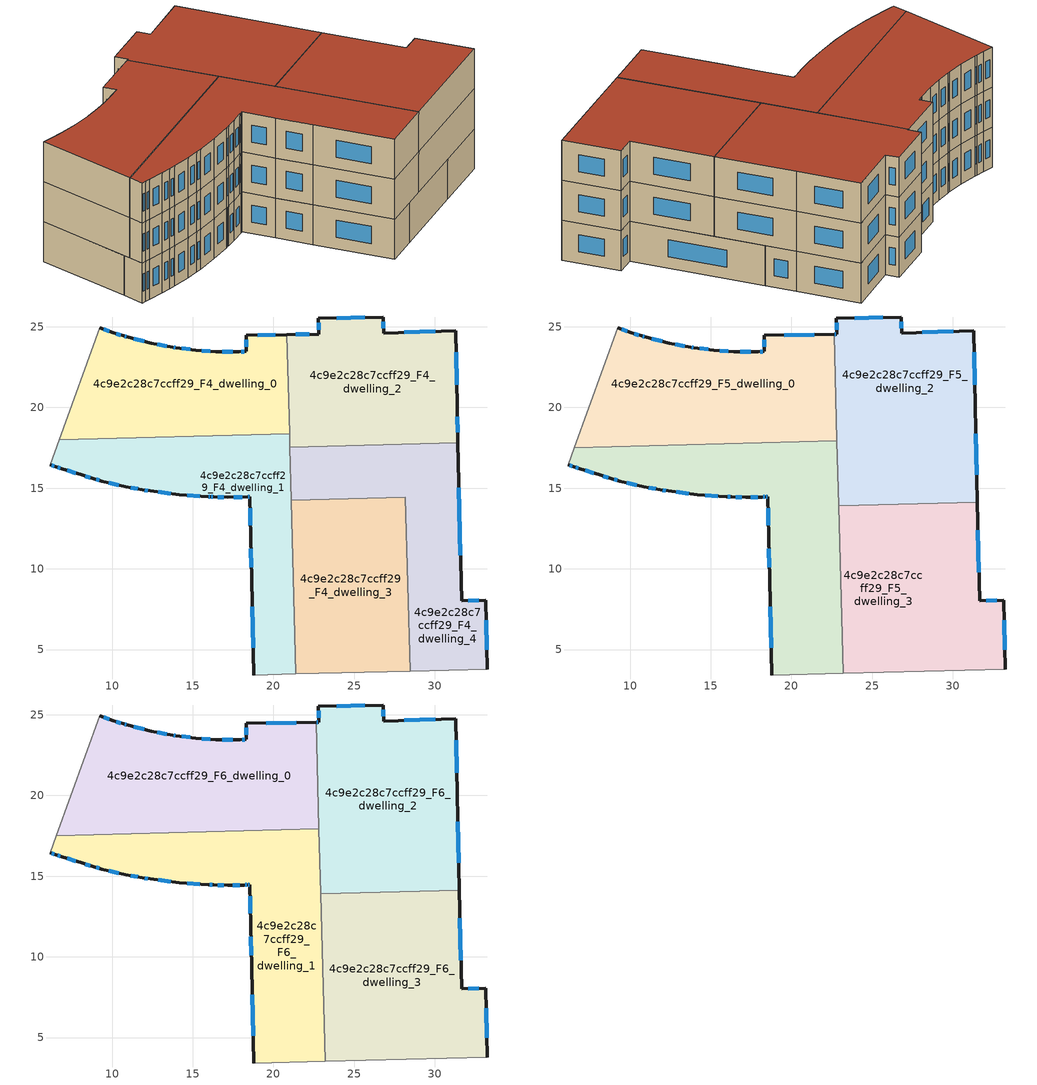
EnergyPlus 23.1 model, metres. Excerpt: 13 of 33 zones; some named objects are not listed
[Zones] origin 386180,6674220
4c9e2c28c7ccff29_F4_dwelling_0
 floor to 4c9e2c28c7ccff29_F3_dwelling_0 (EU_floor_Construction): 20.83,24.51 20.99,18.38 6.72,18 9.24,24.92 10.08,24.63 10.73,24.42 10.92,24.37 12.43,23.99 13.76,23.73 13.96,23.7 15.19,23.54 16.43,23.45 17.88,23.45 18.33,23.47 18.31,24.46 z12
 wall outside (EU_wall_Construction): 20.83,24.51 18.31,24.46 18.33,23.47 17.88,23.45 16.43,23.45 15.19,23.54 13.96,23.7 13.76,23.73 12.43,23.99 10.92,24.37 10.73,24.42 10.08,24.63 9.24,24.92 z12:15
 wall to 4c9e2c28c7ccff29_F4_dwelling_1 (EU_wall_Construction): 6.72,18 20.99,18.38 z12:15
 wall adiabatic (EU_wall_Construction): 9.24,24.92 6.72,18 z12:15
 wall to 4c9e2c28c7ccff29_F4_dwelling_2 (EU_wall_Construction): 20.99,18.38 20.83,24.51 z12:15
 window (EU_Window_Construction): 10.55,24.48 10.26,24.57 / 10.87,24.38 10.79,24.41 / 12,24.09 11.35,24.26 / 13.38,23.8 12.81,23.91 / 13.9,23.71 13.82,23.72 / 14.84,23.59 14.31,23.65 / 16.07,23.48 15.54,23.52 / 17.47,23.45 16.84,23.45 / 18.2,23.46 18.01,23.45 / 18.32,24.18 18.32,23.75 / 20.11,24.49 19.03,24.47 / 9.84,24.71 9.48,24.84 z12.86:14.14
4c9e2c28c7ccff29_F4_dwelling_1
 floor to 4c9e2c28c7ccff29_F3_dwelling_1 (EU_floor_Construction): 20.99,18.38 21.39,3.49 18.77,3.42 18.65,9.34 18.58,11.99 18.53,14.46 18.4,14.45 17.18,14.44 16.29,14.45 16.08,14.46 15.96,14.46 14.16,14.6 12.36,14.83 11.88,14.9 10.85,15.09 9.36,15.44 8.87,15.59 8.12,15.82 6.89,16.21 6.52,16.33 6.16,16.46 6.72,18 z12
 wall outside (EU_wall_Construction): 6.16,16.46 6.52,16.33 6.89,16.21 8.12,15.82 8.87,15.59 9.36,15.44 10.85,15.09 11.88,14.9 12.36,14.83 14.16,14.6 15.96,14.46 16.08,14.46 16.29,14.45 17.18,14.44 18.4,14.45 18.53,14.46 18.58,11.99 18.65,9.34 18.77,3.42 z12:15
 wall adiabatic (EU_wall_Construction): 6.72,18 6.16,16.46 / 18.77,3.42 21.39,3.49 z12:15
 wall to 4c9e2c28c7ccff29_F4_dwelling_3 (EU_wall_Construction): 21.39,3.49 21.1,14.26 z12:15
 wall to 4c9e2c28c7ccff29_F4_dwelling_4 (EU_wall_Construction): 21.1,14.26 21.02,17.54 z12:15
 wall to 4c9e2c28c7ccff29_F4_dwelling_2 (EU_wall_Construction): 21.02,17.54 20.99,18.38 z12:15
 window (EU_Window_Construction): 12.87,14.76 13.64,14.66 / 12.02,14.88 12.22,14.85 / 11.14,15.03 11.59,14.95 / 9.79,15.34 10.42,15.19 / 9.01,15.54 9.22,15.48 / 8.33,15.75 8.66,15.65 / 7.24,16.1 7.77,15.93 / 6.63,16.3 6.78,16.25 / 6.27,16.42 6.42,16.37 / 18.69,7.65 18.74,5.11 / 18.6,11.23 18.63,10.1 / 18.55,13.75 18.57,12.69 / 18.44,14.45 18.5,14.46 / 17.53,14.44 18.05,14.45 / 16.54,14.45 16.93,14.44 / 16.14,14.46 16.23,14.46 / 15.99,14.46 16.05,14.46 / 14.67,14.56 15.44,14.5 z12.86:14.14
4c9e2c28c7ccff29_F4_dwelling_2
 floor to 4c9e2c28c7ccff29_F3_dwelling_2 (EU_floor_Construction): 31.31,24.74 31.38,20.07 31.43,17.82 21.02,17.54 20.83,24.51 22.79,24.54 22.79,25.51 26.8,25.6 26.82,24.61 z12
 wall outside (EU_wall_Construction): 31.43,17.82 31.38,20.07 31.31,24.74 26.82,24.61 26.8,25.6 22.79,25.51 22.79,24.54 20.83,24.51 z12:15
 wall to 4c9e2c28c7ccff29_F4_dwelling_4 (EU_wall_Construction): 21.02,17.54 31.43,17.82 z12:15
 window (EU_Window_Construction): 22.23,24.53 21.39,24.52 / 22.79,25.24 22.79,24.82 / 25.65,25.58 23.94,25.54 / 26.82,24.89 26.81,25.32 / 30.03,24.7 28.1,24.65 / 31.36,21.4 31.33,23.41 / 31.42,18.46 31.39,19.42 z12.86:14.14
4c9e2c28c7ccff29_F4_dwelling_3
 floor to 4c9e2c28c7ccff29_F3_dwelling_3 (EU_floor_Construction): 28.18,14.45 28.47,3.66 21.39,3.49 21.1,14.26 z12
 wall to 4c9e2c28c7ccff29_F4_dwelling_4 (EU_wall_Construction): 28.47,3.66 28.18,14.45 21.1,14.26 z12:15
 wall adiabatic (EU_wall_Construction): 21.39,3.49 28.47,3.66 z12:15
 ceiling adiabatic (EU_roof_Construction): 28.47,3.66 28.19,14.05 22.93,13.91 22.92,14.31 23.2,3.53 z15
4c9e2c28c7ccff29_F4_dwelling_4
 floor to 4c9e2c28c7ccff29_F3_dwelling_4 (EU_floor_Construction): 31.43,17.82 31.65,8.04 33.14,8.04 33.25,3.78 28.47,3.66 28.18,14.45 21.1,14.26 21.02,17.54 z12
 wall outside (EU_wall_Construction): 33.25,3.78 33.14,8.04 31.65,8.04 31.43,17.82 z12:15
 wall adiabatic (EU_wall_Construction): 28.47,3.66 33.25,3.78 z12:15
 window (EU_Window_Construction): 33.22,5 33.17,6.82 / 31.59,10.83 31.49,15.03 / 32.71,8.04 32.08,8.04 z12.86:14.14
4c9e2c28c7ccff29_F5_dwelling_0
 floor to 4c9e2c28c7ccff29_F4_dwelling_0 (EU_floor_Construction): 20.83,24.51 20.99,18.38 6.72,18 9.24,24.92 10.08,24.63 10.73,24.42 10.92,24.37 12.43,23.99 13.76,23.73 13.96,23.7 15.19,23.54 16.43,23.45 17.88,23.45 18.33,23.47 18.31,24.46 z15
 floor to 4c9e2c28c7ccff29_F4_dwelling_2 (EU_floor_Construction): 22.65,24.54 22.82,17.94 21.01,17.89 20.83,24.51 z15
 floor to 4c9e2c28c7ccff29_F4_dwelling_1 (EU_floor_Construction): 20.99,18.38 21.01,17.89 6.54,17.5 6.72,18 z15
 wall outside (EU_wall_Construction): 22.65,24.54 18.31,24.46 18.33,23.47 17.96,23.45 17.88,23.45 16.43,23.45 15.19,23.54 13.96,23.7 13.76,23.73 12.43,23.99 10.92,24.37 10.73,24.42 10.08,24.63 9.24,24.92 z15:18
 wall to 4c9e2c28c7ccff29_F5_dwelling_1 (EU_wall_Construction): 6.54,17.5 22.82,17.94 z15:18
 wall adiabatic (EU_wall_Construction): 9.24,24.92 6.54,17.5 z15:18
 wall to 4c9e2c28c7ccff29_F5_dwelling_2 (EU_wall_Construction): 22.82,17.94 22.65,24.54 z15:18
 window (EU_Window_Construction): 9.84,24.71 9.48,24.84 / 10.55,24.48 10.26,24.57 / 10.87,24.38 10.79,24.41 / 12,24.09 11.35,24.26 / 13.38,23.8 12.81,23.91 / 13.9,23.71 13.82,23.72 / 14.84,23.59 14.31,23.65 / 16.07,23.48 15.54,23.52 / 17.47,23.45 16.84,23.45 / 18.22,23.46 18.06,23.46 / 18.32,24.18 18.32,23.75 / 21.41,24.52 19.55,24.48 z15.86:17.14
4c9e2c28c7ccff29_F5_dwelling_1
 floor to 4c9e2c28c7ccff29_F4_dwelling_1 (EU_floor_Construction): 21.01,17.89 21.39,3.49 18.77,3.42 18.65,9.34 18.58,11.99 18.53,14.46 18.4,14.45 17.18,14.44 16.29,14.45 16.08,14.46 15.96,14.46 14.16,14.6 12.36,14.83 11.88,14.9 10.85,15.09 9.36,15.44 8.87,15.59 8.12,15.82 6.89,16.21 6.52,16.33 6.16,16.46 6.54,17.5 z15
 floor to 4c9e2c28c7ccff29_F4_dwelling_3 (EU_floor_Construction): 22.92,14.31 23.2,3.53 21.39,3.49 21.1,14.26 z15
 floor to 4c9e2c28c7ccff29_F4_dwelling_2 (EU_floor_Construction): 22.82,17.94 22.83,17.59 21.02,17.55 21.01,17.89 z15
 floor to 4c9e2c28c7ccff29_F4_dwelling_4 (EU_floor_Construction): 22.83,17.59 22.92,14.31 21.1,14.26 21.02,17.55 z15
 wall outside (EU_wall_Construction): 6.16,16.46 6.52,16.33 6.89,16.21 8.12,15.82 8.87,15.59 9.36,15.44 10.85,15.09 11.88,14.9 12.36,14.83 14.16,14.6 15.96,14.46 16.29,14.45 17.18,14.44 18.2,14.45 18.4,14.45 18.53,14.46 18.58,11.99 18.65,9.34 18.77,3.42 z15:18
 wall adiabatic (EU_wall_Construction): 6.54,17.5 6.16,16.46 / 18.77,3.42 23.2,3.53 z15:18
 wall to 4c9e2c28c7ccff29_F5_dwelling_3 (EU_wall_Construction): 23.2,3.53 22.93,13.91 z15:18
 wall to 4c9e2c28c7ccff29_F5_dwelling_2 (EU_wall_Construction): 22.93,13.91 22.82,17.94 z15:18
 window (EU_Window_Construction): 18.69,7.65 18.74,5.11 / 18.6,11.23 18.63,10.1 / 18.55,13.75 18.57,12.69 / 18.44,14.45 18.5,14.46 / 18.25,14.45 18.34,14.45 / 17.47,14.44 17.91,14.45 / 16.54,14.45 16.93,14.44 / 16.05,14.46 16.19,14.46 / 14.67,14.56 15.44,14.5 / 12.87,14.76 13.64,14.66 / 12.02,14.88 12.22,14.85 / 11.14,15.03 11.59,14.95 / 9.79,15.34 10.42,15.19 / 9.01,15.54 9.22,15.48 / 8.33,15.75 8.66,15.65 / 7.24,16.1 7.77,15.93 / 6.63,16.3 6.78,16.25 / 6.27,16.42 6.42,16.37 z15.86:17.14
4c9e2c28c7ccff29_F5_dwelling_2
 floor to 4c9e2c28c7ccff29_F4_dwelling_2 (EU_floor_Construction): 31.31,24.74 31.38,20.07 31.43,17.82 22.83,17.59 22.65,24.54 22.79,24.54 22.79,25.51 26.8,25.6 26.82,24.61 z15
 floor to 4c9e2c28c7ccff29_F4_dwelling_4 (EU_floor_Construction): 31.43,17.82 31.51,14.13 28.19,14.05 28.18,14.45 22.92,14.31 22.83,17.59 z15
 floor to 4c9e2c28c7ccff29_F4_dwelling_3 (EU_floor_Construction): 28.18,14.45 28.19,14.05 22.93,13.91 22.92,14.31 z15
 wall outside (EU_wall_Construction): 31.51,14.13 31.38,20.07 31.31,24.74 26.82,24.61 26.8,25.6 22.79,25.51 22.79,24.54 22.65,24.54 z15:18
 wall to 4c9e2c28c7ccff29_F5_dwelling_3 (EU_wall_Construction): 22.93,13.91 31.51,14.13 z15:18
 window (EU_Window_Construction): 22.75,24.54 22.69,24.54 / 22.79,25.24 22.79,24.82 / 25.65,25.58 23.94,25.54 / 26.82,24.89 26.81,25.32 / 30.03,24.7 28.1,24.65 / 31.36,21.4 31.33,23.41 / 31.47,15.83 31.42,18.37 z15.86:17.14
4c9e2c28c7ccff29_F5_dwelling_3
 floor to 4c9e2c28c7ccff29_F4_dwelling_3 (EU_floor_Construction): 28.19,14.05 28.47,3.66 23.2,3.53 22.93,13.91 z15
 floor to 4c9e2c28c7ccff29_F4_dwelling_4 (EU_floor_Construction): 31.51,14.13 31.65,8.04 33.14,8.04 33.25,3.78 28.47,3.66 28.19,14.05 z15
 wall outside (EU_wall_Construction): 33.25,3.78 33.14,8.04 31.65,8.04 31.51,14.13 z15:18
 wall adiabatic (EU_wall_Construction): 23.2,3.53 33.25,3.78 z15:18
 window (EU_Window_Construction): 33.22,5 33.17,6.82 / 31.61,9.78 31.55,12.39 / 32.71,8.04 32.08,8.04 z15.86:17.14
4c9e2c28c7ccff29_F6_dwelling_0
 floor to 4c9e2c28c7ccff29_F5_dwelling_0 (EU_floor_Construction): 22.65,24.54 22.82,17.94 6.54,17.5 9.24,24.92 10.08,24.63 10.73,24.42 10.92,24.37 12.43,23.99 13.76,23.73 13.96,23.7 15.19,23.54 16.43,23.45 17.88,23.45 17.96,23.45 18.33,23.47 18.31,24.46 z18
 wall outside (EU_wall_Construction): 22.65,24.54 18.31,24.46 18.33,23.47 17.96,23.45 17.88,23.45 16.43,23.45 15.19,23.54 13.96,23.7 13.76,23.73 12.43,23.99 10.92,24.37 10.73,24.42 10.08,24.63 9.24,24.92 z18:21
 wall to 4c9e2c28c7ccff29_F6_dwelling_1 (EU_wall_Construction): 6.54,17.5 22.82,17.94 z18:21
 wall adiabatic (EU_wall_Construction): 9.24,24.92 6.54,17.5 z18:21
 wall to 4c9e2c28c7ccff29_F6_dwelling_2 (EU_wall_Construction): 22.82,17.94 22.65,24.54 z18:21
 window (EU_Window_Construction): 9.84,24.71 9.48,24.84 / 10.55,24.48 10.26,24.57 / 10.87,24.38 10.79,24.41 / 12,24.09 11.35,24.26 / 13.38,23.8 12.81,23.91 / 13.9,23.71 13.82,23.72 / 14.84,23.59 14.31,23.65 / 16.07,23.48 15.54,23.52 / 17.47,23.45 16.84,23.45 / 18.22,23.46 18.06,23.46 / 18.32,24.18 18.32,23.75 / 21.41,24.52 19.55,24.48 z18.86:20.14
 roof outside (EU_roof_Construction): 22.82,17.94 22.65,24.54 18.31,24.46 18.33,23.47 17.96,23.45 17.88,23.45 16.43,23.45 15.19,23.54 13.96,23.7 13.76,23.73 12.43,23.99 10.92,24.37 10.73,24.42 10.08,24.63 9.24,24.92 6.54,17.5 z21
4c9e2c28c7ccff29_F6_dwelling_1
 floor to 4c9e2c28c7ccff29_F5_dwelling_1 (EU_floor_Construction): 22.82,17.94 23.2,3.53 18.77,3.42 18.65,9.34 18.58,11.99 18.53,14.46 18.4,14.45 18.2,14.45 17.18,14.44 16.29,14.45 15.96,14.46 14.16,14.6 12.36,14.83 11.88,14.9 10.85,15.09 9.36,15.44 8.87,15.59 8.12,15.82 6.89,16.21 6.52,16.33 6.16,16.46 6.54,17.5 z18
 wall outside (EU_wall_Construction): 6.16,16.46 6.52,16.33 6.89,16.21 8.12,15.82 8.87,15.59 9.36,15.44 10.85,15.09 11.88,14.9 12.36,14.83 14.16,14.6 15.96,14.46 16.29,14.45 17.18,14.44 18.2,14.45 18.4,14.45 18.53,14.46 18.58,11.99 18.65,9.34 18.77,3.42 z18:21
 wall adiabatic (EU_wall_Construction): 6.54,17.5 6.16,16.46 / 18.77,3.42 23.2,3.53 z18:21
 wall to 4c9e2c28c7ccff29_F6_dwelling_3 (EU_wall_Construction): 23.2,3.53 22.93,13.91 z18:21
 wall to 4c9e2c28c7ccff29_F6_dwelling_2 (EU_wall_Construction): 22.93,13.91 22.82,17.94 z18:21
 window (EU_Window_Construction): 18.69,7.65 18.74,5.11 / 18.6,11.23 18.63,10.1 / 18.55,13.75 18.57,12.69 / 18.44,14.45 18.5,14.46 / 18.25,14.45 18.34,14.45 / 17.47,14.44 17.91,14.45 / 16.54,14.45 16.93,14.44 / 16.05,14.46 16.19,14.46 / 14.67,14.56 15.44,14.5 / 12.87,14.76 13.64,14.66 / 12.02,14.88 12.22,14.85 / 11.14,15.03 11.59,14.95 / 9.79,15.34 10.42,15.19 / 9.01,15.54 9.22,15.48 / 8.33,15.75 8.66,15.65 / 7.24,16.1 7.77,15.93 / 6.63,16.3 6.78,16.25 / 6.27,16.42 6.42,16.37 z18.86:20.14
 roof outside (EU_roof_Construction): 23.2,3.53 22.82,17.94 6.54,17.5 6.16,16.46 6.52,16.33 6.89,16.21 8.12,15.82 8.87,15.59 9.36,15.44 10.85,15.09 11.88,14.9 12.36,14.83 14.16,14.6 15.96,14.46 16.29,14.45 17.18,14.44 18.2,14.45 18.4,14.45 18.53,14.46 18.58,11.99 18.65,9.34 18.77,3.42 z21
4c9e2c28c7ccff29_F6_dwelling_2
 floor to 4c9e2c28c7ccff29_F5_dwelling_2 (EU_floor_Construction): 31.31,24.74 31.38,20.07 31.51,14.13 22.93,13.91 22.65,24.54 22.79,24.54 22.79,25.51 26.8,25.6 26.82,24.61 z18
 wall outside (EU_wall_Construction): 31.51,14.13 31.38,20.07 31.31,24.74 26.82,24.61 26.8,25.6 22.79,25.51 22.79,24.54 22.65,24.54 z18:21
 wall to 4c9e2c28c7ccff29_F6_dwelling_3 (EU_wall_Construction): 22.93,13.91 31.51,14.13 z18:21
 window (EU_Window_Construction): 22.75,24.54 22.69,24.54 / 22.79,25.24 22.79,24.82 / 25.65,25.58 23.94,25.54 / 26.82,24.89 26.81,25.32 / 30.03,24.7 28.1,24.65 / 31.36,21.4 31.33,23.41 / 31.47,15.83 31.42,18.37 z18.86:20.14
 roof outside (EU_roof_Construction): 31.51,14.13 31.38,20.07 31.31,24.74 26.82,24.61 26.8,25.6 22.79,25.51 22.79,24.54 22.65,24.54 22.93,13.91 z21
4c9e2c28c7ccff29_F6_dwelling_3
 floor to 4c9e2c28c7ccff29_F5_dwelling_3 (EU_floor_Construction): 31.51,14.13 31.65,8.04 33.14,8.04 33.25,3.78 23.2,3.53 22.93,13.91 z18
 wall outside (EU_wall_Construction): 33.25,3.78 33.14,8.04 31.65,8.04 31.51,14.13 z18:21
 wall adiabatic (EU_wall_Construction): 23.2,3.53 33.25,3.78 z18:21
 window (EU_Window_Construction): 33.22,5 33.17,6.82 / 31.61,9.78 31.55,12.39 / 32.71,8.04 32.08,8.04 z18.86:20.14
 roof outside (EU_roof_Construction): 33.25,3.78 33.14,8.04 31.65,8.04 31.51,14.13 22.93,13.91 23.2,3.53 z21
[Building]
EU S2 Campaign: North Axis=0; Terrain=City; Solar Distribution=FullExterior
[Site:Location]
Helsinki-Vantaa.AP: Latitude=60.317; Longitude=24.963; Time Zone=2; Elevation=54.6
[SizingPeriod:WeatherFileDays]
AnnualSizingPeriod: Begin Month=1; Begin Day of Month=1; End Month=12; End Day of Month=31; Day of Week for Start Day=Monday; Use Weather File Daylight Saving Period=No; Use Weather File Rain and Snow Indicators=No
[MATERIAL]
EU_InternalMass_Material: Roughness=MediumRough; Thickness=0.1; Conductivity=1; Density=1800; Specific Heat=900; Thermal Absorptance=0.9; Solar Absorptance=0.7; Visible Absorptance=0.7
[MATERIAL:NOMASS] Roughness=MediumRough; Thermal Absorptance=0.9; Solar Absorptance=0.7; Visible Absorptance=0.7
Name | Thermal Resistance
EU_wall_NoMass | 1.10183
EU_roof_NoMass; EU_floor_NoMass | 1.70606
[WINDOWMATERIAL:SIMPLEGLAZINGSYSTEM]
EU_Window_SimpleGlazing: UFactor=3.11035; Solar Heat Gain Coefficient=0.8; Visible Transmittance=0.8
[CONSTRUCTION]
EU_wall_Construction: EU_wall_NoMass
EU_roof_Construction: EU_roof_NoMass
EU_floor_Construction: EU_floor_NoMass
EU_Window_Construction: EU_Window_SimpleGlazing
EU_InternalMass_Construction: EU_InternalMass_Material
[ZONE] Type=1; Multiplier=1; Ceiling Height=autocalculate; Floor Area=autocalculate; Part of Total Floor Area=Yes
Name | Volume
4c9e2c28c7ccff29_F4_dwelling_0 | 228.888
4c9e2c28c7ccff29_F5_dwelling_0; 4c9e2c28c7ccff29_F6_dwelling_0 | 286.086
4c9e2c28c7ccff29_F4_dwelling_1 | 228.891
4c9e2c28c7ccff29_F5_dwelling_1; 4c9e2c28c7ccff29_F6_dwelling_1 | 286.052
4c9e2c28c7ccff29_F4_dwelling_2 | 228.851
4c9e2c28c7ccff29_F5_dwelling_2; 4c9e2c28c7ccff29_F6_dwelling_2 | 286.111
4c9e2c28c7ccff29_F4_dwelling_3 | 228.865
4c9e2c28c7ccff29_F5_dwelling_3; 4c9e2c28c7ccff29_F6_dwelling_3 | 286.118
4c9e2c28c7ccff29_F4_dwelling_4 | 228.877
[INTERNALMASS] Construction=EU_InternalMass_Construction
Name | Zone or ZoneList | Surface Area
4c9e2c28c7ccff29_F4_dwelling_0_EU_InternalMass | 4c9e2c28c7ccff29_F4_dwelling_0 | 76.2956
4c9e2c28c7ccff29_F4_dwelling_1_EU_InternalMass | 4c9e2c28c7ccff29_F4_dwelling_1 | 76.2977
4c9e2c28c7ccff29_F4_dwelling_2_EU_InternalMass | 4c9e2c28c7ccff29_F4_dwelling_2 | 76.2841
4c9e2c28c7ccff29_F4_dwelling_3_EU_InternalMass | 4c9e2c28c7ccff29_F4_dwelling_3 | 76.2899
4c9e2c28c7ccff29_F4_dwelling_4_EU_InternalMass | 4c9e2c28c7ccff29_F4_dwelling_4 | 76.2923
4c9e2c28c7ccff29_F5_dwelling_0_EU_InternalMass | 4c9e2c28c7ccff29_F5_dwelling_0 | 95.3614
4c9e2c28c7ccff29_F5_dwelling_1_EU_InternalMass | 4c9e2c28c7ccff29_F5_dwelling_1 | 95.3518
4c9e2c28c7ccff29_F5_dwelling_2_EU_InternalMass | 4c9e2c28c7ccff29_F5_dwelling_2 | 95.3697
4c9e2c28c7ccff29_F5_dwelling_3_EU_InternalMass | 4c9e2c28c7ccff29_F5_dwelling_3 | 95.3699
4c9e2c28c7ccff29_F6_dwelling_0_EU_InternalMass | 4c9e2c28c7ccff29_F6_dwelling_0 | 95.3614
4c9e2c28c7ccff29_F6_dwelling_1_EU_InternalMass | 4c9e2c28c7ccff29_F6_dwelling_1 | 95.3518
4c9e2c28c7ccff29_F6_dwelling_2_EU_InternalMass | 4c9e2c28c7ccff29_F6_dwelling_2 | 95.3697
4c9e2c28c7ccff29_F6_dwelling_3_EU_InternalMass | 4c9e2c28c7ccff29_F6_dwelling_3 | 95.3699
[OTHEREQUIPMENT] Fuel Type=Electricity; Design Level Calculation Method=Watts/Area; Power per Zone Floor Area=1; Fraction Latent=0; Fraction Radiant=0; Fraction Lost=0; Carbon Dioxide Generation Rate=0; EndUse Subcategory=EU_Step8_InternalGains
Name | Zone or ZoneList or Space or SpaceList | Schedule
EU_Step8_InternalGain_4c9e2c28c7ccff29_F4_dwelling_0_f000 | 4c9e2c28c7ccff29_F4_dwelling_0 | EU_Step8_GainSchedule_4c9e2c28c7ccff29_F4_dwelling_0_f000
EU_Step8_InternalGain_4c9e2c28c7ccff29_F4_dwelling_1_f000 | 4c9e2c28c7ccff29_F4_dwelling_1 | EU_Step8_GainSchedule_4c9e2c28c7ccff29_F4_dwelling_1_f000
EU_Step8_InternalGain_4c9e2c28c7ccff29_F4_dwelling_2_f000 | 4c9e2c28c7ccff29_F4_dwelling_2 | EU_Step8_GainSchedule_4c9e2c28c7ccff29_F4_dwelling_2_f000
EU_Step8_InternalGain_4c9e2c28c7ccff29_F4_dwelling_3_f000 | 4c9e2c28c7ccff29_F4_dwelling_3 | EU_Step8_GainSchedule_4c9e2c28c7ccff29_F4_dwelling_3_f000
EU_Step8_InternalGain_4c9e2c28c7ccff29_F4_dwelling_4_f000 | 4c9e2c28c7ccff29_F4_dwelling_4 | EU_Step8_GainSchedule_4c9e2c28c7ccff29_F4_dwelling_4_f000
EU_Step8_InternalGain_4c9e2c28c7ccff29_F5_dwelling_0_f000 | 4c9e2c28c7ccff29_F5_dwelling_0 | EU_Step8_GainSchedule_4c9e2c28c7ccff29_F5_dwelling_0_f000
EU_Step8_InternalGain_4c9e2c28c7ccff29_F5_dwelling_1_f000 | 4c9e2c28c7ccff29_F5_dwelling_1 | EU_Step8_GainSchedule_4c9e2c28c7ccff29_F5_dwelling_1_f000
EU_Step8_InternalGain_4c9e2c28c7ccff29_F5_dwelling_2_f000 | 4c9e2c28c7ccff29_F5_dwelling_2 | EU_Step8_GainSchedule_4c9e2c28c7ccff29_F5_dwelling_2_f000
EU_Step8_InternalGain_4c9e2c28c7ccff29_F5_dwelling_3_f000 | 4c9e2c28c7ccff29_F5_dwelling_3 | EU_Step8_GainSchedule_4c9e2c28c7ccff29_F5_dwelling_3_f000
EU_Step8_InternalGain_4c9e2c28c7ccff29_F6_dwelling_0_f000 | 4c9e2c28c7ccff29_F6_dwelling_0 | EU_Step8_GainSchedule_4c9e2c28c7ccff29_F6_dwelling_0_f000
EU_Step8_InternalGain_4c9e2c28c7ccff29_F6_dwelling_1_f000 | 4c9e2c28c7ccff29_F6_dwelling_1 | EU_Step8_GainSchedule_4c9e2c28c7ccff29_F6_dwelling_1_f000
EU_Step8_InternalGain_4c9e2c28c7ccff29_F6_dwelling_2_f000 | 4c9e2c28c7ccff29_F6_dwelling_2 | EU_Step8_GainSchedule_4c9e2c28c7ccff29_F6_dwelling_2_f000
EU_Step8_InternalGain_4c9e2c28c7ccff29_F6_dwelling_3_f000 | 4c9e2c28c7ccff29_F6_dwelling_3 | EU_Step8_GainSchedule_4c9e2c28c7ccff29_F6_dwelling_3_f000
[ZONEVENTILATION:DESIGNFLOWRATE] Schedule=EU_AlwaysOn; Design Flow Rate Calculation Method=AirChanges/Hour; Air Changes per Hour=0.756316; Ventilation Type=Natural; Fan Pressure Rise=0; Fan Total Efficiency=1; Constant Term Coefficient=1; Temperature Term Coefficient=0; Velocity Term Coefficient=0; Velocity Squared Term Coefficient=0; Minimum Indoor Temperature=-100; Maximum Indoor Temperature=100; Delta Temperature=-100; Minimum Outdoor Temperature=-100; Maximum Outdoor Temperature=100; Maximum Wind Speed=40
Name | Zone or ZoneList or Space or SpaceList
EU_ConstantAir_4c9e2c28c7ccff29_F4_dwelling_0 | 4c9e2c28c7ccff29_F4_dwelling_0
EU_ConstantAir_4c9e2c28c7ccff29_F4_dwelling_1 | 4c9e2c28c7ccff29_F4_dwelling_1
EU_ConstantAir_4c9e2c28c7ccff29_F4_dwelling_2 | 4c9e2c28c7ccff29_F4_dwelling_2
EU_ConstantAir_4c9e2c28c7ccff29_F4_dwelling_3 | 4c9e2c28c7ccff29_F4_dwelling_3
EU_ConstantAir_4c9e2c28c7ccff29_F4_dwelling_4 | 4c9e2c28c7ccff29_F4_dwelling_4
EU_ConstantAir_4c9e2c28c7ccff29_F5_dwelling_0 | 4c9e2c28c7ccff29_F5_dwelling_0
EU_ConstantAir_4c9e2c28c7ccff29_F5_dwelling_1 | 4c9e2c28c7ccff29_F5_dwelling_1
EU_ConstantAir_4c9e2c28c7ccff29_F5_dwelling_2 | 4c9e2c28c7ccff29_F5_dwelling_2
EU_ConstantAir_4c9e2c28c7ccff29_F5_dwelling_3 | 4c9e2c28c7ccff29_F5_dwelling_3
EU_ConstantAir_4c9e2c28c7ccff29_F6_dwelling_0 | 4c9e2c28c7ccff29_F6_dwelling_0
EU_ConstantAir_4c9e2c28c7ccff29_F6_dwelling_1 | 4c9e2c28c7ccff29_F6_dwelling_1
EU_ConstantAir_4c9e2c28c7ccff29_F6_dwelling_2 | 4c9e2c28c7ccff29_F6_dwelling_2
EU_ConstantAir_4c9e2c28c7ccff29_F6_dwelling_3 | 4c9e2c28c7ccff29_F6_dwelling_3
[HVACTEMPLATE:ZONE:IDEALLOADSAIRSYSTEM] System Availability Schedule=EU_AlwaysOn; Maximum Heating Supply Air Temperature=50; Minimum Cooling Supply Air Temperature=13; Maximum Heating Supply Air Humidity Ratio=0.0156; Minimum Cooling Supply Air Humidity Ratio=0.0077; Heating Limit=NoLimit; Cooling Limit=NoLimit; Heating Availability Schedule=EU_AlwaysOn; Cooling Availability Schedule=EU_CoolingOff; Dehumidification Control Type=ConstantSensibleHeatRatio; Cooling Sensible Heat Ratio=0.7; Dehumidification Setpoint=60; Humidification Control Type=None; Humidification Setpoint=30; Outdoor Air Method=None; Outdoor Air Flow Rate per Person=0.00944; Outdoor Air Flow Rate per Zone Floor Area=0; Outdoor Air Flow Rate per Zone=0; Demand Controlled Ventilation Type=None; Outdoor Air Economizer Type=NoEconomizer; Heat Recovery Type=None; Sensible Heat Recovery Effectiveness=0.7; Latent Heat Recovery Effectiveness=0.65
Name | Template Thermostat
4c9e2c28c7ccff29_F4_dwelling_0 | EU_HeatOnly_4c9e2c28c7ccff29_F4_dwelling_0
4c9e2c28c7ccff29_F4_dwelling_1 | EU_HeatOnly_4c9e2c28c7ccff29_F4_dwelling_1
4c9e2c28c7ccff29_F4_dwelling_2 | EU_HeatOnly_4c9e2c28c7ccff29_F4_dwelling_2
4c9e2c28c7ccff29_F4_dwelling_3 | EU_HeatOnly_4c9e2c28c7ccff29_F4_dwelling_3
4c9e2c28c7ccff29_F4_dwelling_4 | EU_HeatOnly_4c9e2c28c7ccff29_F4_dwelling_4
4c9e2c28c7ccff29_F5_dwelling_0 | EU_HeatOnly_4c9e2c28c7ccff29_F5_dwelling_0
4c9e2c28c7ccff29_F5_dwelling_1 | EU_HeatOnly_4c9e2c28c7ccff29_F5_dwelling_1
4c9e2c28c7ccff29_F5_dwelling_2 | EU_HeatOnly_4c9e2c28c7ccff29_F5_dwelling_2
4c9e2c28c7ccff29_F5_dwelling_3 | EU_HeatOnly_4c9e2c28c7ccff29_F5_dwelling_3
4c9e2c28c7ccff29_F6_dwelling_0 | EU_HeatOnly_4c9e2c28c7ccff29_F6_dwelling_0
4c9e2c28c7ccff29_F6_dwelling_1 | EU_HeatOnly_4c9e2c28c7ccff29_F6_dwelling_1
4c9e2c28c7ccff29_F6_dwelling_2 | EU_HeatOnly_4c9e2c28c7ccff29_F6_dwelling_2
4c9e2c28c7ccff29_F6_dwelling_3 | EU_HeatOnly_4c9e2c28c7ccff29_F6_dwelling_3
[SIZING:ZONE] Zone Cooling Design Supply Air Temperature Input Method=SupplyAirTemperature; Zone Cooling Design Supply Air Temperature=13; Zone Heating Design Supply Air Temperature Input Method=SupplyAirTemperature; Zone Heating Design Supply Air Temperature=50; Zone Cooling Design Supply Air Humidity Ratio=0.008; Zone Heating Design Supply Air Humidity Ratio=0.008; Cooling Design Air Flow Method=DesignDay; Cooling Design Air Flow Rate=0; Cooling Minimum Air Flow per Zone Floor Area=0.000762; Cooling Minimum Air Flow=0; Cooling Minimum Air Flow Fraction=0.2; Heating Design Air Flow Method=DesignDay; Heating Design Air Flow Rate=0; Heating Maximum Air Flow per Zone Floor Area=0.002032; Heating Maximum Air Flow=0.141576; Heating Maximum Air Flow Fraction=0.3; Account for Dedicated Outdoor Air System=No; Dedicated Outdoor Air System Control Strategy=NeutralSupplyAir; Dedicated Outdoor Air Low Setpoint Temperature for Design=autosize; Dedicated Outdoor Air High Setpoint Temperature for Design=autosize; Zone Load Sizing Method=Sensible Load Only No Latent Load; Zone Latent Cooling Design Supply Air Humidity Ratio Input Method=HumidityRatioDifference; Zone Cooling Design Supply Air Humidity Ratio Difference=0.005; Zone Latent Heating Design Supply Air Humidity Ratio Input Method=HumidityRatioDifference; Zone Humidification Design Supply Air Humidity Ratio Difference=0.005
4c9e2c28c7ccff29_F4_dwelling_0; 4c9e2c28c7ccff29_F4_dwelling_1; 4c9e2c28c7ccff29_F4_dwelling_2; 4c9e2c28c7ccff29_F4_dwelling_3; 4c9e2c28c7ccff29_F4_dwelling_4; 4c9e2c28c7ccff29_F5_dwelling_0; 4c9e2c28c7ccff29_F5_dwelling_1; 4c9e2c28c7ccff29_F5_dwelling_2; 4c9e2c28c7ccff29_F5_dwelling_3; 4c9e2c28c7ccff29_F6_dwelling_0; 4c9e2c28c7ccff29_F6_dwelling_1; 4c9e2c28c7ccff29_F6_dwelling_2; 4c9e2c28c7ccff29_F6_dwelling_3
[SCHEDULE:CONSTANT]
Name | Hourly Value
EU_AlwaysOn | 1
EU_CoolingOff | 0
[SCHEDULE:FILE] Column Number=1; Rows to Skip at Top=0; Number of Hours of Data=8760; Column Separator=Comma; Interpolate to Timestep=No; Minutes per Item=60; Adjust Schedule for Daylight Savings=Yes
Name | File
EU_Step8_GainSchedule_4c9e2c28c7ccff29_F4_dwelling_0_f000 | ../../schedules/4c9e2c28c7ccff29/4c9e2c28c7ccff29_F4_dwelling_0_f000_gain.csv
EU_Step8_GainSchedule_4c9e2c28c7ccff29_F4_dwelling_1_f000 | ../../schedules/4c9e2c28c7ccff29/4c9e2c28c7ccff29_F4_dwelling_1_f000_gain.csv
EU_Step8_GainSchedule_4c9e2c28c7ccff29_F4_dwelling_2_f000 | ../../schedules/4c9e2c28c7ccff29/4c9e2c28c7ccff29_F4_dwelling_2_f000_gain.csv
EU_Step8_GainSchedule_4c9e2c28c7ccff29_F4_dwelling_3_f000 | ../../schedules/4c9e2c28c7ccff29/4c9e2c28c7ccff29_F4_dwelling_3_f000_gain.csv
EU_Step8_GainSchedule_4c9e2c28c7ccff29_F4_dwelling_4_f000 | ../../schedules/4c9e2c28c7ccff29/4c9e2c28c7ccff29_F4_dwelling_4_f000_gain.csv
EU_Step8_GainSchedule_4c9e2c28c7ccff29_F5_dwelling_0_f000 | ../../schedules/4c9e2c28c7ccff29/4c9e2c28c7ccff29_F5_dwelling_0_f000_gain.csv
EU_Step8_GainSchedule_4c9e2c28c7ccff29_F5_dwelling_1_f000 | ../../schedules/4c9e2c28c7ccff29/4c9e2c28c7ccff29_F5_dwelling_1_f000_gain.csv
EU_Step8_GainSchedule_4c9e2c28c7ccff29_F5_dwelling_2_f000 | ../../schedules/4c9e2c28c7ccff29/4c9e2c28c7ccff29_F5_dwelling_2_f000_gain.csv
EU_Step8_GainSchedule_4c9e2c28c7ccff29_F5_dwelling_3_f000 | ../../schedules/4c9e2c28c7ccff29/4c9e2c28c7ccff29_F5_dwelling_3_f000_gain.csv
EU_Step8_GainSchedule_4c9e2c28c7ccff29_F6_dwelling_0_f000 | ../../schedules/4c9e2c28c7ccff29/4c9e2c28c7ccff29_F6_dwelling_0_f000_gain.csv
EU_Step8_GainSchedule_4c9e2c28c7ccff29_F6_dwelling_1_f000 | ../../schedules/4c9e2c28c7ccff29/4c9e2c28c7ccff29_F6_dwelling_1_f000_gain.csv
EU_Step8_GainSchedule_4c9e2c28c7ccff29_F6_dwelling_2_f000 | ../../schedules/4c9e2c28c7ccff29/4c9e2c28c7ccff29_F6_dwelling_2_f000_gain.csv
EU_Step8_GainSchedule_4c9e2c28c7ccff29_F6_dwelling_3_f000 | ../../schedules/4c9e2c28c7ccff29/4c9e2c28c7ccff29_F6_dwelling_3_f000_gain.csv
